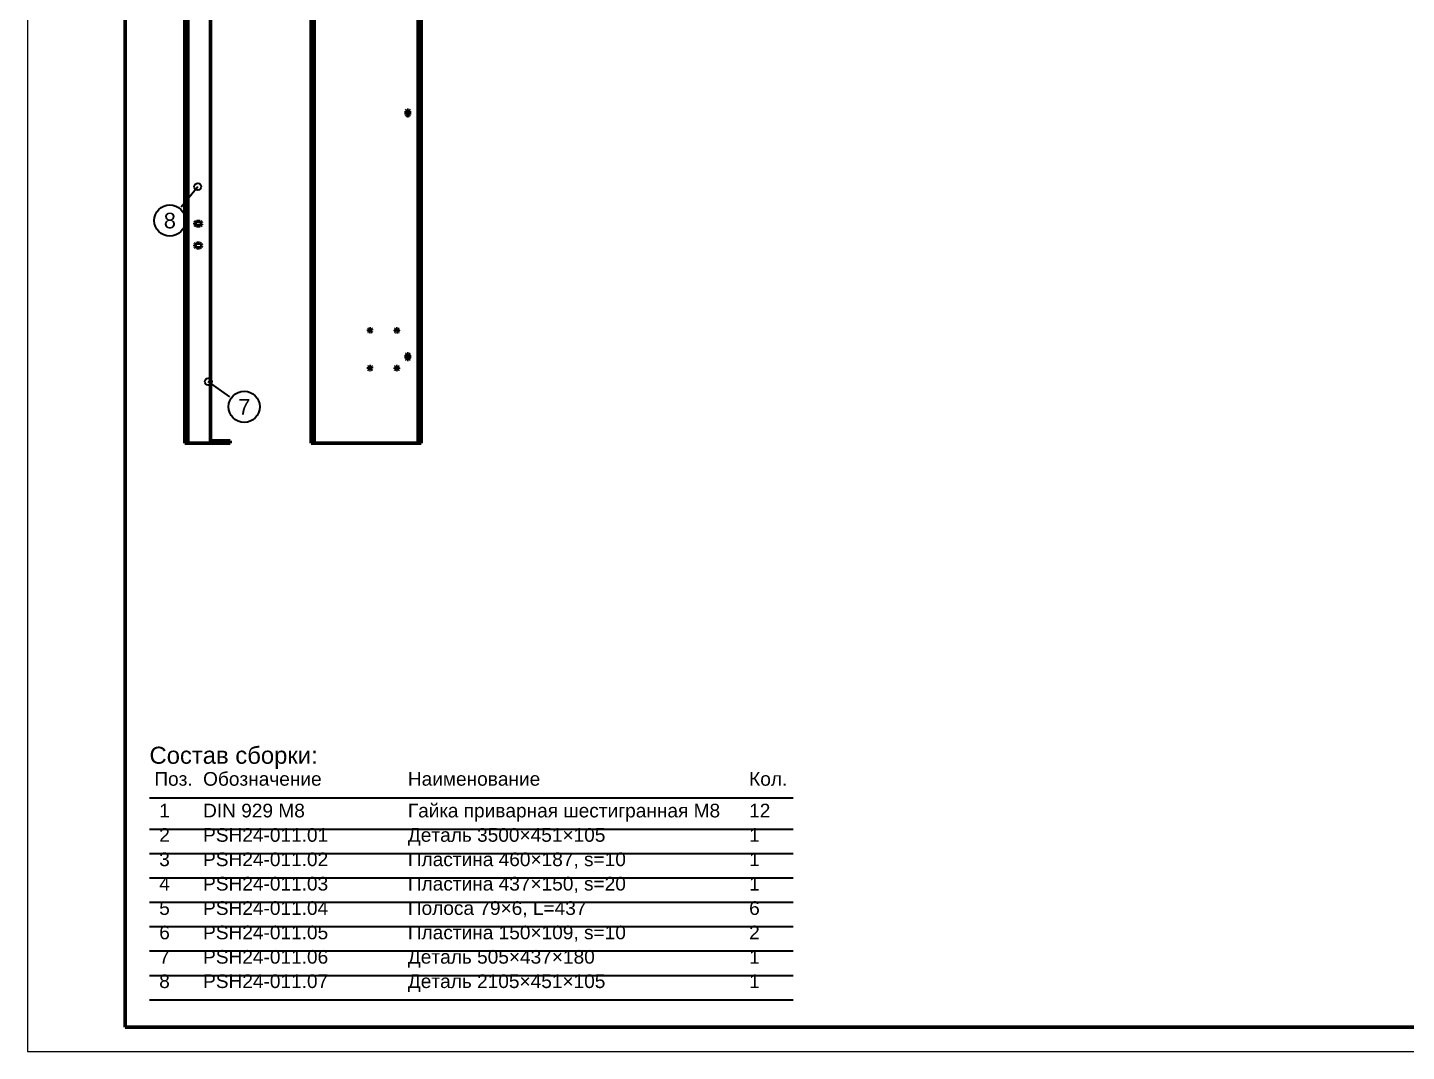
# Model space of a CAD drawing. Header units: millimetres. Extents: x 0 to 594, y 0 to 420.
# Drawn here: x 0 to 282.8, y 0 to 210 of the extents above; entities that cross this region are included whole.
import ezdxf
from ezdxf.enums import TextEntityAlignment as Align

# ---------------------------------------------------------------- set-up
doc = ezdxf.new("R2010")
doc.units = ezdxf.units.MM
doc.styles.add('GOST', font='Arial')

msp = doc.modelspace()

# ---------------------------------------------------------------- linework, layer by layer
at = {"color": 1, "lineweight": 70}
for p, q in [((32.27, 124.75), (32.27, 230)), ((32.87, 124.75), (32.87, 230)), ((37.52, 124.75), (37.52, 230)), ((58.19, 124.75), (58.19, 230)), ((58.79, 124.75), (58.79, 230)), ((80.14, 124.75), (80.14, 230)), ((80.74, 124.75), (80.74, 230)), ((77.67, 192.84), (77.66, 192.75)), ((77.66, 192.75), (77.66, 192.25)), ((77.71, 192.93), (77.67, 192.84)), ((77.77, 193), (77.71, 192.93)), ((77.85, 193.05), (77.77, 193)), ((77.94, 193.08), (77.85, 193.05)), ((78.04, 193.08), (77.94, 193.08)), ((78.13, 193.05), (78.04, 193.08)), ((78.21, 193), (78.13, 193.05)), ((78.27, 192.93), (78.21, 193)), ((78.31, 192.84), (78.27, 192.93)), ((78.33, 192.75), (78.31, 192.84)), ((78.33, 192.25), (78.33, 192.75)), ((77.66, 192.25), (77.67, 192.16)), ((77.67, 192.16), (77.71, 192.07)), ((77.71, 192.07), (77.77, 192)), ((77.77, 192), (77.85, 191.95)), ((77.85, 191.95), (77.94, 191.92)), ((77.94, 191.92), (78.04, 191.92)), ((78.04, 191.92), (78.13, 191.95)), ((78.13, 191.95), (78.21, 192)), ((78.21, 192), (78.27, 192.07)), ((78.27, 192.07), (78.31, 192.16)), ((78.31, 192.16), (78.33, 192.25)), ((34.33, 169.92), (34.32, 169.8)), ((34.32, 169.8), (34.33, 169.68)), ((34.38, 170.03), (34.33, 169.92)), ((34.45, 170.12), (34.38, 170.03)), ((34.54, 170.19), (34.45, 170.12)), ((34.65, 170.23), (34.54, 170.19)), ((34.77, 170.25), (34.65, 170.23)), ((35.27, 170.25), (34.77, 170.25)), ((35.38, 170.23), (35.27, 170.25)), ((35.49, 170.19), (35.38, 170.23)), ((35.59, 170.12), (35.49, 170.19)), ((35.66, 170.03), (35.59, 170.12)), ((35.7, 169.92), (35.66, 170.03)), ((35.72, 169.8), (35.7, 169.92)), ((35.7, 169.68), (35.72, 169.8)), ((34.33, 169.68), (34.38, 169.57)), ((34.38, 169.57), (34.45, 169.48)), ((34.45, 169.48), (34.54, 169.41)), ((34.54, 169.41), (34.65, 169.37)), ((34.65, 169.37), (34.77, 169.35)), ((34.77, 169.35), (35.27, 169.35)), ((35.27, 169.35), (35.38, 169.37)), ((35.38, 169.37), (35.49, 169.41)), ((35.49, 169.41), (35.59, 169.48)), ((35.59, 169.48), (35.66, 169.57)), ((35.66, 169.57), (35.7, 169.68)), ((34.33, 165.42), (34.32, 165.3)), ((34.32, 165.3), (34.33, 165.18)), ((34.38, 165.53), (34.33, 165.42)), ((34.33, 165.18), (34.38, 165.07)), ((34.45, 165.62), (34.38, 165.53)), ((34.38, 165.07), (34.45, 164.98)), ((34.54, 165.69), (34.45, 165.62)), ((34.45, 164.98), (34.54, 164.91)), ((34.65, 165.73), (34.54, 165.69)), ((34.54, 164.91), (34.65, 164.87)), ((34.77, 165.75), (34.65, 165.73)), ((34.65, 164.87), (34.77, 164.85)), ((35.27, 165.75), (34.77, 165.75)), ((34.77, 164.85), (35.27, 164.85)), ((35.38, 165.73), (35.27, 165.75)), ((35.27, 164.85), (35.38, 164.87)), ((35.49, 165.69), (35.38, 165.73)), ((35.38, 164.87), (35.49, 164.91)), ((35.59, 165.62), (35.49, 165.69)), ((35.49, 164.91), (35.59, 164.98)), ((35.66, 165.53), (35.59, 165.62)), ((35.59, 164.98), (35.66, 165.07)), ((35.7, 165.42), (35.66, 165.53)), ((35.66, 165.07), (35.7, 165.18)), ((35.72, 165.3), (35.7, 165.42)), ((35.7, 165.18), (35.72, 165.3)), ((69.92, 147.97), (69.91, 147.87)), ((69.91, 147.87), (69.93, 147.78)), ((69.95, 148.07), (69.92, 147.97)), ((69.93, 147.78), (69.98, 147.69)), ((70.01, 148.15), (69.95, 148.07)), ((69.98, 147.69), (70.05, 147.62)), ((70.1, 148.2), (70.01, 148.15)), ((70.05, 147.62), (70.14, 147.58)), ((70.19, 148.23), (70.1, 148.2)), ((70.14, 147.58), (70.24, 147.56)), ((70.29, 148.23), (70.19, 148.23)), ((70.24, 147.56), (70.34, 147.58)), ((70.39, 148.2), (70.29, 148.23)), ((70.34, 147.58), (70.43, 147.62)), ((70.47, 148.15), (70.39, 148.2)), ((70.43, 147.62), (70.5, 147.69)), ((70.53, 148.07), (70.47, 148.15)), ((70.5, 147.69), (70.55, 147.78)), ((70.57, 147.97), (70.53, 148.07)), ((70.55, 147.78), (70.58, 147.87)), ((70.58, 147.87), (70.57, 147.97)), ((75.42, 147.97), (75.41, 147.87)), ((75.41, 147.87), (75.43, 147.78)), ((75.45, 148.07), (75.42, 147.97)), ((75.43, 147.78), (75.48, 147.69)), ((75.51, 148.15), (75.45, 148.07)), ((75.48, 147.69), (75.55, 147.62)), ((75.6, 148.2), (75.51, 148.15)), ((75.55, 147.62), (75.64, 147.58)), ((75.69, 148.23), (75.6, 148.2)), ((75.64, 147.58), (75.74, 147.56)), ((75.79, 148.23), (75.69, 148.23)), ((75.74, 147.56), (75.84, 147.58)), ((75.89, 148.2), (75.79, 148.23)), ((75.84, 147.58), (75.93, 147.62)), ((75.97, 148.15), (75.89, 148.2)), ((75.93, 147.62), (76, 147.69)), ((76.03, 148.07), (75.97, 148.15)), ((76, 147.69), (76.05, 147.78)), ((76.07, 147.97), (76.03, 148.07)), ((76.05, 147.78), (76.08, 147.87)), ((76.08, 147.87), (76.07, 147.97)), ((77.67, 142.84), (77.66, 142.75)), ((77.66, 142.75), (77.66, 142.25)), ((77.66, 142.25), (77.67, 142.16)), ((77.71, 142.93), (77.67, 142.84)), ((77.67, 142.16), (77.71, 142.07)), ((77.77, 143), (77.71, 142.93)), ((77.71, 142.07), (77.77, 142)), ((77.85, 143.05), (77.77, 143)), ((77.77, 142), (77.85, 141.95)), ((77.94, 143.08), (77.85, 143.05)), ((77.85, 141.95), (77.94, 141.92)), ((78.04, 143.08), (77.94, 143.08)), ((77.94, 141.92), (78.04, 141.92)), ((78.13, 143.05), (78.04, 143.08)), ((78.04, 141.92), (78.13, 141.95)), ((78.21, 143), (78.13, 143.05)), ((78.13, 141.95), (78.21, 142)), ((78.27, 142.93), (78.21, 143)), ((78.21, 142), (78.27, 142.07)), ((78.31, 142.84), (78.27, 142.93)), ((78.27, 142.07), (78.31, 142.16)), ((78.33, 142.75), (78.31, 142.84)), ((78.31, 142.16), (78.33, 142.25)), ((78.33, 142.25), (78.33, 142.75)), ((69.92, 140.22), (69.91, 140.12)), ((69.91, 140.12), (69.93, 140.03)), ((69.95, 140.32), (69.92, 140.22)), ((69.93, 140.03), (69.98, 139.94)), ((70.01, 140.4), (69.95, 140.32)), ((69.98, 139.94), (70.05, 139.87)), ((70.1, 140.45), (70.01, 140.4)), ((70.05, 139.87), (70.14, 139.83)), ((70.19, 140.48), (70.1, 140.45)), ((70.14, 139.83), (70.24, 139.81)), ((70.29, 140.48), (70.19, 140.48)), ((70.24, 139.81), (70.34, 139.83)), ((70.39, 140.45), (70.29, 140.48)), ((70.34, 139.83), (70.43, 139.87)), ((70.47, 140.4), (70.39, 140.45)), ((70.43, 139.87), (70.5, 139.94)), ((70.53, 140.32), (70.47, 140.4)), ((70.5, 139.94), (70.55, 140.03)), ((70.57, 140.22), (70.53, 140.32)), ((70.55, 140.03), (70.58, 140.12)), ((70.58, 140.12), (70.57, 140.22)), ((75.42, 140.22), (75.41, 140.12)), ((75.41, 140.12), (75.43, 140.03)), ((75.45, 140.32), (75.42, 140.22)), ((75.43, 140.03), (75.48, 139.94)), ((75.51, 140.4), (75.45, 140.32)), ((75.48, 139.94), (75.55, 139.87)), ((75.6, 140.45), (75.51, 140.4)), ((75.55, 139.87), (75.64, 139.83)), ((75.69, 140.48), (75.6, 140.45)), ((75.64, 139.83), (75.74, 139.81)), ((75.79, 140.48), (75.69, 140.48)), ((75.74, 139.81), (75.84, 139.83)), ((75.89, 140.45), (75.79, 140.48)), ((75.84, 139.83), (75.93, 139.87)), ((75.97, 140.4), (75.89, 140.45)), ((75.93, 139.87), (76, 139.94)), ((76.03, 140.32), (75.97, 140.4)), ((76, 139.94), (76.05, 140.03)), ((76.07, 140.22), (76.03, 140.32)), ((76.05, 140.03), (76.08, 140.12)), ((76.08, 140.12), (76.07, 140.22)), ((32.27, 124.75), (32.27, 124.75)), ((32.27, 124.75), (32.28, 124.75)), ((32.28, 124.75), (32.3, 124.75)), ((32.3, 124.75), (32.33, 124.75)), ((32.33, 124.75), (32.36, 124.75)), ((32.36, 124.75), (32.4, 124.75)), ((32.4, 124.75), (32.44, 124.75)), ((32.44, 124.75), (32.49, 124.75)), ((32.49, 124.75), (32.55, 124.75)), ((32.55, 124.75), (32.61, 124.75)), ((32.61, 124.75), (32.67, 124.75)), ((32.67, 124.75), (32.73, 124.75)), ((32.73, 124.75), (32.8, 124.75)), ((32.8, 124.75), (32.87, 124.75)), ((32.87, 124.75), (37.52, 124.75)), ((37.52, 125.25), (40.57, 125.25)), ((40.57, 124.75), (37.52, 124.75)), ((40.57, 125.25), (40.68, 125.25)), ((40.57, 124.75), (40.57, 125.25)), ((40.68, 124.75), (40.57, 124.75)), ((40.68, 125.25), (40.79, 125.25)), ((40.79, 124.75), (40.68, 124.75)), ((40.79, 125.25), (40.9, 125.25)), ((40.9, 124.75), (40.79, 124.75)), ((40.9, 125.25), (41, 125.25)), ((41, 124.75), (40.9, 124.75)), ((41, 125.25), (41.1, 125.25)), ((41.1, 124.75), (41, 124.75)), ((41.1, 125.25), (41.19, 125.25)), ((41.19, 124.75), (41.1, 124.75)), ((41.19, 125.25), (41.27, 125.25)), ((41.27, 124.75), (41.19, 124.75)), ((41.27, 125.25), (41.35, 125.25)), ((41.35, 124.75), (41.27, 124.75)), ((41.35, 125.25), (41.41, 125.25)), ((41.41, 124.75), (41.35, 124.75)), ((41.41, 125.25), (41.47, 125.25)), ((41.47, 124.75), (41.41, 124.75)), ((41.47, 125.25), (41.51, 125.25)), ((41.51, 124.75), (41.47, 124.75)), ((41.51, 125.25), (41.54, 125.25)), ((41.54, 124.75), (41.51, 124.75)), ((41.54, 125.25), (41.56, 125.25)), ((41.56, 124.75), (41.54, 124.75)), ((41.56, 125.25), (41.57, 125.25)), ((41.57, 124.75), (41.56, 124.75)), ((41.57, 125.25), (41.57, 124.75)), ((58.19, 124.75), (58.2, 124.75)), ((58.2, 124.75), (58.21, 124.75)), ((58.21, 124.75), (58.23, 124.75)), ((58.23, 124.75), (58.25, 124.75)), ((58.25, 124.75), (58.28, 124.75)), ((58.28, 124.75), (58.32, 124.75)), ((58.32, 124.75), (58.37, 124.75)), ((58.37, 124.75), (58.42, 124.75)), ((58.42, 124.75), (58.47, 124.75)), ((58.47, 124.75), (58.53, 124.75)), ((58.53, 124.75), (58.59, 124.75)), ((58.59, 124.75), (58.66, 124.75)), ((58.66, 124.75), (58.73, 124.75)), ((58.73, 124.75), (58.79, 124.75)), ((58.79, 124.75), (80.14, 124.75)), ((80.14, 124.75), (80.21, 124.75)), ((80.21, 124.75), (80.28, 124.75)), ((80.28, 124.75), (80.34, 124.75)), ((80.34, 124.75), (80.4, 124.75)), ((80.4, 124.75), (80.46, 124.75)), ((80.46, 124.75), (80.52, 124.75)), ((80.52, 124.75), (80.57, 124.75)), ((80.57, 124.75), (80.61, 124.75)), ((80.61, 124.75), (80.65, 124.75)), ((80.65, 124.75), (80.68, 124.75)), ((80.68, 124.75), (80.71, 124.75)), ((80.71, 124.75), (80.73, 124.75)), ((80.73, 124.75), (80.74, 124.75)), ((80.74, 124.75), (80.74, 124.75))]:
    msp.add_line(p, q, dxfattribs=at)
at = {"color": 7, "lineweight": 35}
for p, q in [((31.47, 173.2), (34.89, 177.38)), ((41.49, 134.28), (37.07, 137.38))]:
    msp.add_line(p, q, dxfattribs=at)
at = {"color": 8, "lineweight": 35}
for p, q in [((25, 52), (157, 52)), ((25, 45.6), (157, 45.6)), ((25, 40.6), (157, 40.6)), ((25, 35.6), (157, 35.6)), ((25, 30.6), (157, 30.6)), ((25, 25.6), (157, 25.6)), ((25, 20.6), (157, 20.6)), ((25, 15.6), (157, 15.6)), ((25, 10.6), (157, 10.6))]:
    msp.add_line(p, q, dxfattribs=at)
at = {"color": 7, "lineweight": 25}
msp.add_lwpolyline([(0, 0), (594, 0), (594, 420), (0, 420)], close=True, dxfattribs=at)
at = {"color": 7, "lineweight": 70}
msp.add_lwpolyline([(20, 5), (589, 5), (589, 415), (20, 415)], close=True, dxfattribs=at)
at = {"color": 7, "lineweight": 35}
for centre, radius in [((34.89, 177.38), 0.7), ((29.18, 170.42), 3.2), ((37.07, 137.38), 0.7), ((44.44, 132.22), 3.2)]:
    msp.add_circle(centre, radius, dxfattribs=at)

# ---------------------------------------------------------------- texts
at = {"color": 7, "style": 'GOST'}
for s, p in [('8', (29.18, 170.42)), ('7', (44.44, 132.22))]:
    msp.add_text(s, height=3.2, dxfattribs=at).set_placement(p, align=Align.MIDDLE)
at = {"color": 3, "style": 'GOST'}
for s, height, p in [('Состав сборки:', 3.5, (25, 59)), ('Поз.', 2.8, (26, 54.5)), ('Обозначение', 2.8, (36, 54.5)), ('Наименование', 2.8, (78, 54.5)), ('Кол.', 2.8, (148, 54.5)), ('Гайка приварная шестигранная М8', 2.8, (78, 48)), ('1', 2.8, (27, 48)), ('DIN 929 M8', 2.8, (36, 48)), ('12', 2.8, (148, 48)), ('2', 2.8, (27, 43)), ('PSH24-011.01', 2.8, (36, 43)), ('Деталь 3500×451×105', 2.8, (78, 43)), ('1', 2.8, (148, 43)), ('3', 2.8, (27, 38)), ('PSH24-011.02', 2.8, (36, 38)), ('Пластина 460×187, s=10', 2.8, (78, 38)), ('1', 2.8, (148, 38)), ('4', 2.8, (27, 33)), ('PSH24-011.03', 2.8, (36, 33)), ('Пластина 437×150, s=20', 2.8, (78, 33)), ('1', 2.8, (148, 33)), ('5', 2.8, (27, 28)), ('PSH24-011.04', 2.8, (36, 28)), ('Полоса 79×6, L=437', 2.8, (78, 28)), ('6', 2.8, (148, 28)), ('6', 2.8, (27, 23)), ('PSH24-011.05', 2.8, (36, 23)), ('Пластина 150×109, s=10', 2.8, (78, 23)), ('2', 2.8, (148, 23)), ('7', 2.8, (27, 18)), ('PSH24-011.06', 2.8, (36, 18)), ('Деталь 505×437×180', 2.8, (78, 18)), ('1', 2.8, (148, 18)), ('8', 2.8, (27, 13)), ('PSH24-011.07', 2.8, (36, 13)), ('Деталь 2105×451×105', 2.8, (78, 13)), ('1', 2.8, (148, 13))]:
    msp.add_text(s, height=height, dxfattribs=at).set_placement(p)

doc.saveas('drawing.dxf')
